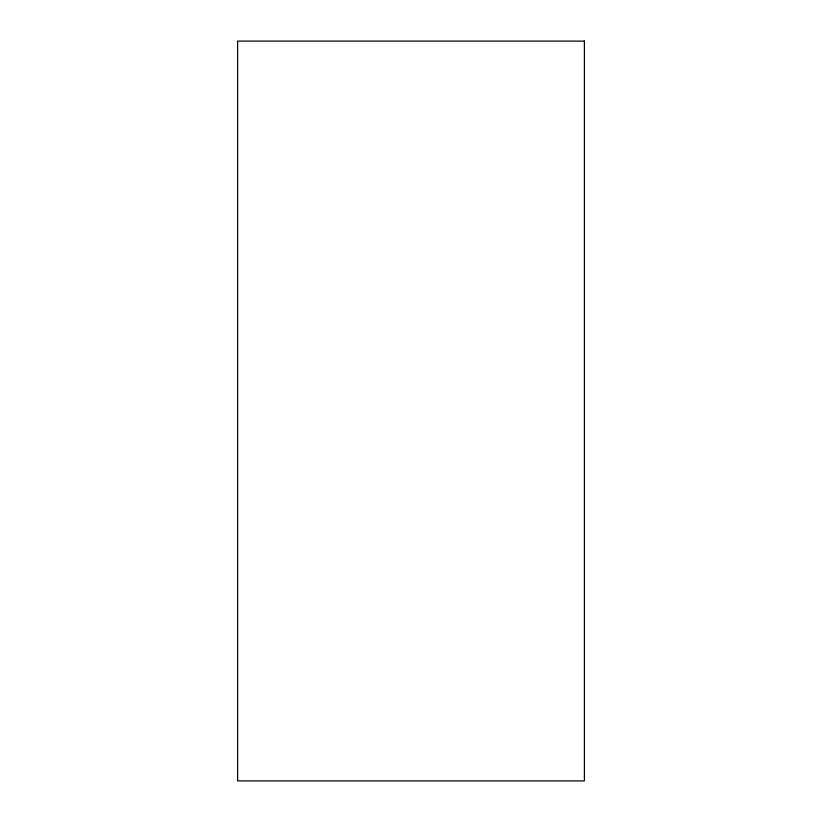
<?xml version="1.0" encoding="UTF-8"?>
<svg xmlns="http://www.w3.org/2000/svg" width="822" height="822" viewBox="0 0 822 822"><rect width="100%" height="100%" fill="white"/><g stroke="black" fill="none" stroke-linecap="round" stroke-linejoin="round"><path stroke-width="1.23" d="M584.391 41.1L237.609 41.1L237.609 780.9L584.391 780.9L584.391 41.1"/></g></svg>
